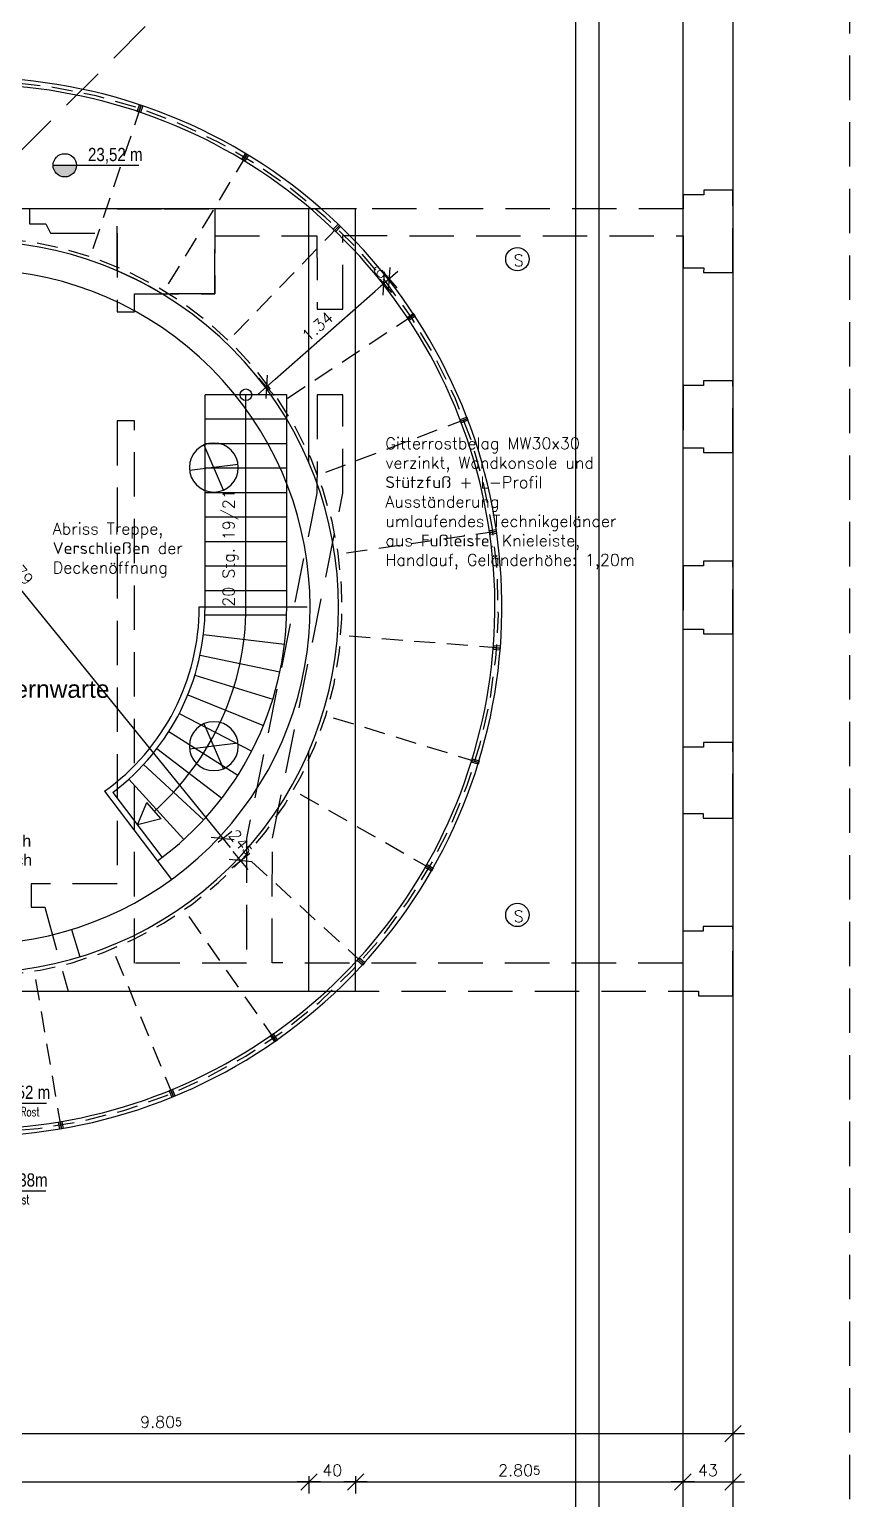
# Model space of a CAD drawing. Header units: metres. Extents: x 109.2 to 144.7, y -337.4 to -301.2.
# Drawn here: x 119.63 to 126.66, y -320.11 to -307.5 of the extents above; entities that cross this region are included whole.
import ezdxf
from ezdxf.enums import TextEntityAlignment as Align

# ---------------------------------------------------------------- set-up
doc = ezdxf.new("R2010")
doc.units = ezdxf.units.M
doc.header["$LTSCALE"] = 0.03
for name, pattern in [('AUSGEZOGEN', [0]), ('GESTRICHELT', [9, 6, -3]), ('STRICHLINIE', [19.05, 12.7, -6.35])]:
    doc.linetypes.add(name, pattern=pattern)
doc.layers.get('0').update_dxf_attribs({"linetype": 'CONTINUOUS'})
doc.layers.get('Defpoints').update_dxf_attribs({"linetype": 'CONTINUOUS'})
for name, color, linetype in [('A_abriss', 44, '_ABBRUCH'), ('A_ansicht', 9, 'CONTINUOUS'), ('A_ANTENNEN', 3, 'CONTINUOUS'), ('A_höhen', 3, 'CONTINUOUS'), ('A_text', 5, 'CONTINUOUS'), ('A_Tuer_neu', 1, 'CONTINUOUS'), ('A_verdeckt', 8, 'STRICHLINIE'), ('A_wände', 6, 'CONTINUOUS'), ('CKMA0002', 2, 'CONTINUOUS'), ('E__LEUCHTEN', 6, 'AUSGEZOGEN')]:
    doc.layers.add(name, color=color, linetype=linetype)
doc.styles.add('arial-n', font='ARIALN.TTF')
doc.styles.add('NORM', font='simplex.shx', dxfattribs={"width": 0.7, "bigfont": 'bigfont.shx'})
doc.styles.add('SIMPLEX', font='simplex.shx', dxfattribs={"height": 0.1})
doc.styles.add('SIMPLEXD', font='SIMPLEXD.shx', dxfattribs={"width": 0.8, "height": 0.075})
doc.styles.get("Standard").update_dxf_attribs({"font": 'txt', "height": 1})
doc.linetypes.add('_ABBRUCH', pattern='A,25,[101,cadkon.shx,S=3.5,R=0,X=0,Y=0],25', length=50)
doc.dimstyles.new('25', dxfattribs={"dimtxt": 0.01, "dimasz": 0.05, "dimexe": 0.15, "dimexo": 0, "dimgap": 0.05, "dimtad": 1, "dimdec": 4, "dimrnd": 0.0025, "dimzin": 0, "dimdsep": 46, "dimtxsty": 'SIMPLEXD', "dimblk1": 'DIMCROSS', "dimblk2": 'DIMCROSS', "dimsah": 1, "dimcen": 2.5, "dimdle": 0.025, "dimclrd": 1, "dimclre": 1, "dimclrt": 3, "dimadec": 1, "dimazin": 0, "dimtfac": 1, "dimtdec": 4, "dimtix": 1, "dimtmove": 2, "dimatfit": 3, "dimfxl": 1, "dimtvp": 1, "dimtolj": 1, "dimtzin": 0, "dimarcsym": 0})
doc.dimstyles.get("Standard").update_dxf_attribs({"dimtxt": 0.18, "dimasz": 0.18, "dimexe": 0.18, "dimexo": 0.0625, "dimgap": 0.09, "dimtad": 0, "dimtih": 1, "dimtoh": 1, "dimzin": 0, "dimdsep": 46, "dimlunit": 3, "dimtxsty": 'Standard', "dimcen": 0.09, "dimadec": 0, "dimazin": 0, "dimtfac": 1, "dimtofl": 0, "dimtmove": 2, "dimatfit": 3, "dimfxl": 1, "dimtolj": 1, "dimtzin": 0, "dimarcsym": 0})

# ---------------------------------------------------------------- blocks, each defined once
blk = doc.blocks.new('DIMCROSS')
at = {"color": 0, "linetype": 'ByBlock'}
blk.add_line((-1, 0), (1, 0), dxfattribs=at)
at = {"linetype": 'ByBlock'}
blk.add_line((-0.707107, -0.707107), (0.707107, 0.707107), dxfattribs=at)
blk = doc.blocks.new('*D18')
at = {"layer": 'CKMA0002', "color": 1, "lineweight": -2}
for p, q in [((122.03, -319.91), (122.03, -320.06)), ((116.36, -319.96), (121.93, -319.96))]:
    blk.add_line(p, q, dxfattribs=at)
at = {"layer": 'Defpoints', "color": 0}
for p in [(122.03, -314.202), (116.26, -315.162), (122.03, -319.96)]:
    blk.add_point(p, dxfattribs=at)
at = {"layer": 'CKMA0002', "color": 1, "lineweight": -2, "xscale": 0.1, "yscale": 0.1, "zscale": 0.1, "rotation": 180}
blk.add_blockref('DIMCROSS', (116.26, -319.96), dxfattribs=at)
at = {"layer": 'CKMA0002', "color": 1, "lineweight": -2, "xscale": 0.1, "yscale": 0.1, "zscale": 0.1}
blk.add_blockref('DIMCROSS', (122.03, -319.96), dxfattribs=at)
at = {"layer": 'CKMA0002', "color": 3, "insert": (119.145, -319.86), "char_height": 0.1, "attachment_point": 5, "style": 'SIMPLEX'}
blk.add_mtext('\\A1;5.77{\\A1\\H0.7x\\S;}', dxfattribs=at)
blk = doc.blocks.new('*D19')
at = {"layer": 'CKMA0002', "color": 1, "lineweight": -2}
for p, q in [((122.43, -319.91), (122.43, -320.06)), ((122.13, -319.96), (122.33, -319.96))]:
    blk.add_line(p, q, dxfattribs=at)
at = {"layer": 'Defpoints', "color": 0}
for p in [(122.03, -314.202), (122.43, -314.202), (122.43, -319.96)]:
    blk.add_point(p, dxfattribs=at)
at = {"layer": 'CKMA0002', "color": 1, "lineweight": -2, "xscale": 0.1, "yscale": 0.1, "zscale": 0.1, "rotation": 180}
blk.add_blockref('DIMCROSS', (122.03, -319.96), dxfattribs=at)
at = {"layer": 'CKMA0002', "color": 1, "lineweight": -2, "xscale": 0.1, "yscale": 0.1, "zscale": 0.1}
blk.add_blockref('DIMCROSS', (122.43, -319.96), dxfattribs=at)
at = {"layer": 'CKMA0002', "color": 3, "insert": (122.23, -319.86), "char_height": 0.1, "attachment_point": 5, "style": 'SIMPLEX'}
blk.add_mtext('\\A1;40{\\A1\\H0.7x\\S;}', dxfattribs=at)
blk = doc.blocks.new('*D20')
at = {"layer": 'CKMA0002', "color": 1, "lineweight": -2}
for p, q in [((125.235, -319.91), (125.235, -320.06)), ((122.53, -319.96), (125.135, -319.96))]:
    blk.add_line(p, q, dxfattribs=at)
at = {"layer": 'Defpoints', "color": 0}
for p in [(122.43, -314.202), (125.235, -317.638), (125.235, -319.96)]:
    blk.add_point(p, dxfattribs=at)
at = {"layer": 'CKMA0002', "color": 1, "lineweight": -2, "xscale": 0.1, "yscale": 0.1, "zscale": 0.1, "rotation": 180}
blk.add_blockref('DIMCROSS', (122.43, -319.96), dxfattribs=at)
at = {"layer": 'CKMA0002', "color": 1, "lineweight": -2, "xscale": 0.1, "yscale": 0.1, "zscale": 0.1}
blk.add_blockref('DIMCROSS', (125.235, -319.96), dxfattribs=at)
at = {"layer": 'CKMA0002', "color": 3, "insert": (123.832, -319.86), "char_height": 0.1, "attachment_point": 5, "style": 'SIMPLEX'}
blk.add_mtext('\\A1;2.80{\\A1\\H0.7x\\S5;}', dxfattribs=at)
blk = doc.blocks.new('*D21')
at = {"layer": 'CKMA0002', "color": 1, "lineweight": -2}
for p, q in [((125.665, -319.86), (125.665, -320.06)), ((125.335, -319.96), (125.565, -319.96))]:
    blk.add_line(p, q, dxfattribs=at)
at = {"layer": 'Defpoints', "color": 0}
for p in [(125.235, -317.638), (125.665, -317.638), (125.665, -319.96)]:
    blk.add_point(p, dxfattribs=at)
at = {"layer": 'CKMA0002', "color": 1, "lineweight": -2, "xscale": 0.1, "yscale": 0.1, "zscale": 0.1, "rotation": 180}
blk.add_blockref('DIMCROSS', (125.235, -319.96), dxfattribs=at)
at = {"layer": 'CKMA0002', "color": 1, "lineweight": -2, "xscale": 0.1, "yscale": 0.1, "zscale": 0.1}
blk.add_blockref('DIMCROSS', (125.665, -319.96), dxfattribs=at)
at = {"layer": 'CKMA0002', "color": 3, "insert": (125.45, -319.86), "char_height": 0.1, "attachment_point": 5, "style": 'SIMPLEX'}
blk.add_mtext('\\A1;43{\\A1\\H0.7x\\S;}', dxfattribs=at)
blk = doc.blocks.new('*D26')
at = {"layer": 'CKMA0002', "color": 1, "lineweight": -2}
for p, q in [((115.96, -319.545), (125.565, -319.545)), ((125.665, -319.445), (125.665, -319.645))]:
    blk.add_line(p, q, dxfattribs=at)
at = {"layer": 'Defpoints', "color": 0}
for p in [(115.86, -312.454), (125.665, -314.721), (125.665, -319.545)]:
    blk.add_point(p, dxfattribs=at)
at = {"layer": 'CKMA0002', "color": 1, "lineweight": -2, "xscale": 0.1, "yscale": 0.1, "zscale": 0.1, "rotation": 180}
blk.add_blockref('DIMCROSS', (115.86, -319.545), dxfattribs=at)
at = {"layer": 'CKMA0002', "color": 1, "lineweight": -2, "xscale": 0.1, "yscale": 0.1, "zscale": 0.1}
blk.add_blockref('DIMCROSS', (125.665, -319.545), dxfattribs=at)
at = {"layer": 'CKMA0002', "color": 3, "insert": (120.762, -319.445), "char_height": 0.1, "attachment_point": 5, "style": 'SIMPLEX'}
blk.add_mtext('\\A1;9.80{\\A1\\H0.7x\\S5;}', dxfattribs=at)
blk = doc.blocks.new('*D28')
at = {"layer": 'CKMA0002', "color": 1, "lineweight": -2}
for p, q in [((117.703, -310.024), (121.228, -314.363)), ((121.252, -314.472), (121.369, -314.377))]:
    blk.add_line(p, q, dxfattribs=at)
at = {"layer": 'Defpoints', "color": 0}
for p in [(117.319, -310.207), (121.291, -314.44), (120.97, -314.701)]:
    blk.add_point(p, dxfattribs=at)
at = {"layer": 'CKMA0002', "color": 1, "lineweight": -2, "xscale": 0.1, "yscale": 0.1, "zscale": 0.1}
for p, rotation in [((117.64, -309.947), 129.0955677075046), ((121.291, -314.44), 309.0955677075047)]:
    blk.add_blockref('DIMCROSS', p, dxfattribs=dict(at, rotation=rotation))
at = {"layer": 'CKMA0002', "color": 3, "insert": (119.543, -312.13), "char_height": 0.1, "attachment_point": 5, "rotation": 309.0956, "style": 'SIMPLEX'}
blk.add_mtext('\\A1;5.79{\\A1\\H0.7x\\S;}', dxfattribs=at)
blk = doc.blocks.new('*D29')
at = {"layer": 'CKMA0002', "color": 1, "lineweight": -2}
for p, q in [((121.291, -314.44), (121.291, -314.44)), ((121.291, -314.44), (121.291, -314.44)), ((121.368, -314.693), (121.523, -314.567))]:
    blk.add_line(p, q, dxfattribs=at)
at = {"layer": 'Defpoints', "color": 0}
for p in [(121.445, -314.63), (120.97, -314.701), (121.125, -314.89)]:
    blk.add_point(p, dxfattribs=at)
at = {"layer": 'CKMA0002', "color": 1, "lineweight": -2, "xscale": 0.1, "yscale": 0.1, "zscale": 0.1}
for p, rotation in [((121.291, -314.44), 309.0955677075047), ((121.445, -314.63), 129.0955677075046)]:
    blk.add_blockref('DIMCROSS', p, dxfattribs=dict(at, rotation=rotation))
at = {"layer": 'CKMA0002', "color": 3, "insert": (121.446, -314.472), "char_height": 0.1, "attachment_point": 5, "rotation": 309.0956, "style": 'SIMPLEX'}
blk.add_mtext('\\A1;24{\\A1\\H0.7x\\S5;}', dxfattribs=at)
blk = doc.blocks.new('*D36')
at = {"layer": 'CKMA0002', "color": 1, "lineweight": -2}
for p, q in [((109.437, -312.454), (109.287, -312.454)), ((109.387, -336.249), (109.387, -312.554))]:
    blk.add_line(p, q, dxfattribs=at)
at = {"layer": 'Defpoints', "color": 0}
for p in [(109.387, -312.454), (123.923, -312.454), (118.377, -336.349)]:
    blk.add_point(p, dxfattribs=at)
at = {"layer": 'CKMA0002', "color": 1, "lineweight": -2, "xscale": 0.1, "yscale": 0.1, "zscale": 0.1}
for p, rotation in [((109.387, -312.454), 90), ((109.387, -336.349), 270)]:
    blk.add_blockref('DIMCROSS', p, dxfattribs=dict(at, rotation=rotation))
at = {"layer": 'CKMA0002', "color": 3, "insert": (109.287, -324.401), "char_height": 0.1, "attachment_point": 5, "rotation": 90, "style": 'SIMPLEX'}
blk.add_mtext('\\A1;23.89{\\A1\\H0.7x\\S5;}', dxfattribs=at)
blk = doc.blocks.new('*D37')
at = {"layer": 'CKMA0002', "color": 1, "lineweight": -2}
for p, q in [((109.437, -302.439), (109.287, -302.439)), ((109.387, -312.354), (109.387, -302.539))]:
    blk.add_line(p, q, dxfattribs=at)
at = {"layer": 'Defpoints', "color": 0}
for p in [(109.387, -302.439), (117.014, -302.439), (123.923, -312.454)]:
    blk.add_point(p, dxfattribs=at)
at = {"layer": 'CKMA0002', "color": 1, "lineweight": -2, "xscale": 0.1, "yscale": 0.1, "zscale": 0.1}
for p, rotation in [((109.387, -302.439), 90), ((109.387, -312.454), 270)]:
    blk.add_blockref('DIMCROSS', p, dxfattribs=dict(at, rotation=rotation))
at = {"layer": 'CKMA0002', "color": 3, "insert": (109.287, -307.446), "char_height": 0.1, "attachment_point": 5, "rotation": 90, "style": 'SIMPLEX'}
blk.add_mtext('\\A1;10.01{\\A1\\H0.7x\\S5;}', dxfattribs=at)
blk = doc.blocks.new('Höhenquote')
at = {"layer": 'A_höhen'}
blk.add_hatch(color=1, dxfattribs=at).paths.add_polyline_path([(-3.858, -99.325, 1), (-3.658, -99.325)])
at = {"layer": 'A_höhen', "color": 1}
blk.add_line((-3.858, -99.325), (-3.124, -99.325), dxfattribs=at)
blk.add_circle((-3.758, -99.325), 0.1, dxfattribs=at)
at = {"layer": 'A_höhen', "color": 1, "style": 'arial-n', "flags": 4}
blk.add_attdef('OKF', text='', height=0.113, dxfattribs=at).set_placement((-3.415, -99.232), align=Align.MIDDLE_CENTER)
at = {"layer": 'A_höhen', "color": 1, "style": 'NORM', "width": 0.7, "flags": 4}
blk.add_attdef('OKR', text='', height=0.0784, dxfattribs=at).set_placement((-3.405, -99.399), align=Align.MIDDLE_CENTER)
blk = doc.blocks.new('*D48')
at = {"layer": 'CKMA0002', "color": 1, "lineweight": -2}
for p, q in [((122.639, -309.644), (122.738, -309.756)), ((121.741, -310.501), (122.597, -309.747)), ((121.6, -310.492), (121.732, -310.642))]:
    blk.add_line(p, q, dxfattribs=at)
at = {"layer": 'Defpoints', "color": 0}
for p in [(122.506, -309.493), (122.672, -309.681), (121.467, -310.341)]:
    blk.add_point(p, dxfattribs=at)
at = {"layer": 'CKMA0002', "color": 1, "lineweight": -2, "xscale": 0.1, "yscale": 0.1, "zscale": 0.1}
for p, rotation in [((122.672, -309.681), 41.37864412446194), ((121.666, -310.567), 221.378644124462)]:
    blk.add_blockref('DIMCROSS', p, dxfattribs=dict(at, rotation=rotation))
at = {"layer": 'CKMA0002', "color": 3, "insert": (122.103, -310.049), "char_height": 0.1, "attachment_point": 5, "rotation": 41.3786, "style": 'SIMPLEX'}
blk.add_mtext('\\A1;1.34{\\A1\\H0.7x\\S;}', dxfattribs=at)
blk = doc.blocks.new('*D49')
at = {"layer": 'CKMA0002', "color": 1, "lineweight": -2}
for p, q in [((122.651, -309.566), (122.783, -309.717)), ((122.672, -309.681), (122.672, -309.681)), ((122.672, -309.681), (122.672, -309.681))]:
    blk.add_line(p, q, dxfattribs=at)
at = {"layer": 'Defpoints', "color": 0}
for p in [(122.551, -309.453), (122.506, -309.493), (122.717, -309.642)]:
    blk.add_point(p, dxfattribs=at)
at = {"layer": 'CKMA0002', "color": 1, "lineweight": -2, "xscale": 0.1, "yscale": 0.1, "zscale": 0.1}
for p, rotation in [((122.672, -309.681), 41.37864412446194), ((122.717, -309.642), 221.378644124462)]:
    blk.add_blockref('DIMCROSS', p, dxfattribs=dict(at, rotation=rotation))
at = {"layer": 'CKMA0002', "color": 3, "insert": (122.628, -309.586), "char_height": 0.1, "attachment_point": 5, "rotation": 41.3786, "style": 'SIMPLEX'}
blk.add_mtext('\\A1;6{\\A1\\H0.7x\\S;}', dxfattribs=at)
blk = doc.blocks.new('*D54')
at = {"layer": 'CKMA0002', "color": 1, "lineweight": -2}
blk.add_line((117.442, -314.406), (117.439, -314.409), dxfattribs=at)
blk.add_arc((119.355, -312.454), 2.837, 182.0194, 223.5608, dxfattribs=at)
at = {"layer": 'Defpoints', "color": 0}
for p in [(110.142, -312.454), (123.923, -312.454), (116.617, -313.198), (117.057, -314.799), (114.947, -316.952)]:
    blk.add_point(p, dxfattribs=at)
at = {"layer": 'CKMA0002', "color": 1, "lineweight": -2, "xscale": 0.1, "yscale": 0.1, "zscale": 0.1}
for p, rotation in [((116.517, -312.454), 91.00971537462395), ((117.369, -314.481), 314.5704779885112)]:
    blk.add_blockref('DIMCROSS', p, dxfattribs=dict(at, rotation=rotation))
at = {"layer": 'CKMA0002', "color": 3, "insert": (116.647, -313.592), "char_height": 0.1, "attachment_point": 5, "rotation": 112.7901, "style": 'SIMPLEX'}
blk.add_mtext('\\A1;45.6°', dxfattribs=at)
blk = doc.blocks.new('*D55')
at = {"layer": 'CKMA0002', "color": 1, "lineweight": -2}
blk.add_line((115.743, -310.255), (117.18, -311.261), dxfattribs=at)
blk.add_arc((118.883, -312.454), 2.179, 147.6292, 177.3708, dxfattribs=at)
at = {"layer": 'Defpoints', "color": 0}
for p in [(115.069, -309.784), (115.293, -309.94), (116.882, -311.591), (110.142, -312.454), (123.923, -312.454)]:
    blk.add_point(p, dxfattribs=at)
at = {"layer": 'CKMA0002', "color": 1, "lineweight": -2, "xscale": 0.1, "yscale": 0.1, "zscale": 0.1}
for p, rotation in [((117.098, -311.204), 56.3146191863127), ((116.704, -312.454), 268.6853808137035)]:
    blk.add_blockref('DIMCROSS', p, dxfattribs=dict(at, rotation=rotation))
at = {"layer": 'CKMA0002', "color": 3, "insert": (116.709, -311.769), "char_height": 0.1, "attachment_point": 5, "rotation": 72.5, "style": 'SIMPLEX'}
blk.add_mtext('\\A1;35.0°', dxfattribs=at)
blk = doc.blocks.new('PL')
at = {"color": 3}
for p, q in [((-119.5, -66.1), (-119.5, 58.9)), ((-119.5, 58.9), (130.5, 58.9)), ((130.5, -66.1), (130.5, 58.9)), ((-119.5, -66.1), (130.5, -66.1)), ((-119.5, -159.8), (-88.2, -97.3)), ((-119.5, -159.8), (-88.2, -222.3)), ((-88.2, -222.3), (-88.2, -97.3))]:
    blk.add_line(p, q, dxfattribs=at)
for points in [[(-119.5, 58.9), (-119.5, -66.1), (130.5, -66.1), (130.5, 58.9)], [(-88.2, -97.3), (-88.2, -222.3), (-119.5, -159.8)]]:
    blk.add_solid(points, dxfattribs=at)
blk = doc.blocks.new('I539')
for p, q in [((-1.2, -0.9), (1.2, 0.9)), ((-1.2, 0.9), (1.2, -0.9))]:
    blk.add_line(p, q)
blk.add_circle((0, 0), 1.5)
blk = doc.blocks.new('Wandleuchte')
at = {"layer": 'E__LEUCHTEN', "color": 6}
for p, q in [((-77.9, 85), (-59.9, 91)), ((-59.9, 91), (-41, 95.5)), ((-41, 95.5), (-21.3, 98.1)), ((-21.3, 98.1), (-1.4, 99)), ((-1.4, 99), (18.6, 98.1)), ((18.6, 98.1), (38.2, 95.5)), ((38.2, 95.5), (57.2, 91)), ((57.2, 91), (75.1, 85)), ((-154.4, -6), (-153, 7.7)), ((-153, 7.7), (-149.1, 21.2)), ((-149.1, 21.2), (-142.7, 34.2)), ((-142.7, 34.2), (-133.9, 46.5)), ((-133.9, 46.5), (-122.7, 57.9)), ((-122.7, 57.9), (-109.5, 68.3)), ((-109.5, 68.3), (-94.5, 77.3)), ((-109.5, 68.3), (106.8, -6)), ((106.8, 68.3), (-109.5, -6)), ((-94.5, 77.3), (-77.9, 85)), ((75.1, 85), (91.8, 77.3)), ((91.8, 77.3), (106.8, 68.3)), ((106.8, 68.3), (120, 57.9)), ((120, 57.9), (131.1, 46.5)), ((131.1, 46.5), (140, 34.2)), ((140, 34.2), (146.4, 21.2)), ((146.4, 21.2), (150.3, 7.7)), ((150.3, 7.7), (151.6, -6)), ((-154.4, -6), (151.6, -6))]:
    blk.add_line(p, q, dxfattribs=at)
blk = doc.blocks.new('PU1')
at = {"color": 3}
for p, q in [((-118.6, -55.3), (-118.6, 69.7)), ((-118.6, 69.7), (131.4, 69.7)), ((131.4, -55.3), (131.4, 69.7)), ((-118.6, -55.3), (131.4, -55.3)), ((-56.1, -86.6), (68.9, -86.6)), ((6.4, -117.8), (-56.1, -86.6)), ((6.4, -117.8), (68.9, -86.6))]:
    blk.add_line(p, q, dxfattribs=at)
for points in [[(-118.6, 69.7), (-118.6, -55.3), (131.4, -55.3), (131.4, 69.7)], [(68.9, -86.6), (-56.1, -86.6), (6.4, -117.8)]]:
    blk.add_solid(points, dxfattribs=at)
blk = doc.blocks.new('A$C63801CE9')
at = {"layer": 'E__LEUCHTEN', "color": 1, "linetype": 'Continuous', "yscale": 0.001401400000020203, "zscale": 0.0014014}
for name, p, xscale, rotation in [('Wandleuchte', (4.082, 27.938), 0.001401400000011045, 227.1204044891224), ('PU1', (5.316, 26.598), 0.001401399999996568, 232.6512255337306), ('Wandleuchte', (1.672, 24.199), 0.001401399999994501, 276.6382171075333)]:
    blk.add_blockref(name, p, dxfattribs=dict(at, xscale=xscale, rotation=rotation))
at = {"layer": 'E__LEUCHTEN', "color": 7}
for name, p, xscale, yscale, zscale, rotation in [('I539', (7.52, 27.285), -0.1399999999994219, 0.1399999999994179, 0.14, 330.000000000001), ('I539', (5.45, 26.09), 0.1399999999994219, 0.1399999999994179, 0.14, 330.000000000001), ('I539', (9.59, 26.09), -0.1399999999994219, 0.1399999999994179, 0.14, 330.000000000001), ('PL', (1.659, 25.715), 0.00140000000008447, 0.001400000000103319, 0.0014, 80.11951789437359), ('I539', (3.014, 25.303), 0.1399999999994169, 0.1399999999994179, 0.14, 180.7397457354809), ('I539', (5.45, 23.7), 0.1399999999994219, 0.1399999999994179, 0.14, 150.000000000001), ('I539', (9.59, 23.7), -0.1399999999994219, 0.1399999999994179, 0.14, 330.000000000001), ('I539', (3.014, 22.689), 0.1399999999994169, 0.1399999999994179, 0.14, 180.7397457354809), ('I539', (7.52, 22.505), 0.1399999999994219, 0.1399999999994179, 0.14, 150.000000000001)]:
    blk.add_blockref(name, p, dxfattribs=dict(at, xscale=xscale, yscale=yscale, zscale=zscale, rotation=rotation))
at = {"layer": 'E__LEUCHTEN', "xscale": 0.001400000000128987, "yscale": 0.001400000000103319, "zscale": 0.0014, "rotation": 249.0588322190797}
blk.add_blockref('Wandleuchte', (1.869, 26.887), dxfattribs=at)
blk = doc.blocks.new('*D146')
at = {"layer": 'CKMA0002', "color": 1, "lineweight": -2}
blk.add_line((116.561, -311.149), (117.317, -311.53), dxfattribs=at)
blk.add_arc((119.145, -312.454), 2.148, 154.5288, 178.6664, dxfattribs=at)
at = {"layer": 'Defpoints', "color": 0}
for p in [(116.343, -311.038), (116.561, -311.149), (117.1, -311.795), (110.142, -312.454), (123.923, -312.454)]:
    blk.add_point(p, dxfattribs=at)
at = {"layer": 'CKMA0002', "color": 1, "lineweight": -2, "xscale": 0.05, "yscale": 0.05, "zscale": 0.05}
for p, rotation in [((117.227, -311.485), 63.86202256302199), ((116.997, -312.454), 269.3332229157527)]:
    blk.add_blockref('DIMCROSS', p, dxfattribs=dict(at, rotation=rotation))
at = {"layer": 'CKMA0002', "color": 3, "insert": (116.97, -311.936), "char_height": 0.075, "attachment_point": 5, "rotation": 76.5976, "style": 'SIMPLEXD'}
blk.add_mtext('\\A1;26.8°', dxfattribs=at)

msp = doc.modelspace()

# ---------------------------------------------------------------- linework, layer by layer
at = {"layer": 'A_abriss', "ltscale": 0.3}
for p, q in [((121.8398, -310.63482), (121.1398, -310.63482)), ((121.1398, -312.45405), (121.1398, -310.63482)), ((121.4898, -312.45405), (121.4898, -310.63482)), ((121.8398, -312.45405), (121.8398, -310.63482)), ((121.8398, -310.84482), (121.1398, -310.84482)), ((121.8398, -311.05482), (121.1398, -311.05482)), ((121.8398, -311.26482), (121.1398, -311.26482)), ((121.8398, -311.47482), (121.1398, -311.47482)), ((121.8398, -311.68482), (121.1398, -311.68482)), ((121.8398, -311.89482), (121.1398, -311.89482)), ((121.8398, -312.10482), (121.1398, -312.10482)), ((121.8398, -312.31482), (121.1398, -312.31482)), ((121.0898, -312.45405), (122.01627, -312.45405)), ((121.8398, -312.52482), (121.1398, -312.52482)), ((121.12565, -312.69122), (121.82069, -312.77444)), ((121.0966, -312.86696), (121.78145, -313.01184)), ((121.05199, -313.0394), (121.72118, -313.24479)), ((120.99218, -313.20718), (121.64039, -313.47144)), ((120.91764, -313.36896), (121.53969, -313.68998)), ((120.82897, -313.52344), (121.41991, -313.89867)), ((120.72687, -313.6694), (121.28199, -314.09584)), ((120.61216, -313.80567), (121.12703, -314.27992)), ((120.48576, -313.93116), (120.95627, -314.44945)), ((120.27823, -314.03467), (120.85162, -314.79238)), ((120.34866, -314.04488), (120.77107, -314.60307)), ((120.55986, -314.32397), (120.64107, -314.13071)), ((120.7632, -314.27298), (120.64107, -314.13071)), ((120.7632, -314.27298), (120.55986, -314.32397))]:
    msp.add_line(p, q, dxfattribs=at)
msp.add_circle((121.4898, -310.63482), 0.05, dxfattribs=at)
for radius, start in [(1.945, 305.643446), (1.995, 307.116508), (2.345, 311.700015), (2.695, 306.053445)]:
    msp.add_arc((119.1448, -312.45405), radius, start, 0, dxfattribs=at)
at = {"layer": 'A_ansicht', "linetype": 'STRICHLINIE'}
msp.add_line((119.1448, -308.95865), (126.6648, -301.43865), dxfattribs=at)
at = {"layer": 'A_ansicht'}
for p, q in [((122.43697, -309.03859), (116.36957, -309.03859)), ((122.0298, -311.21615), (122.0298, -309.03859)), ((122.4298, -315.74872), (122.4298, -309.03859)), ((122.0298, -315.74872), (122.0298, -313.69195)), ((115.8598, -315.7488), (122.4298, -315.74872))]:
    msp.add_line(p, q, dxfattribs=at)
at = {"layer": 'A_ansicht', "linetype": 'STRICHLINIE'}
msp.add_lwpolyline([(111.6248, -301.43865), (126.6648, -301.43865), (126.6648, -337.34864), (111.6248, -337.34864)], close=True, dxfattribs=at)
at = {"layer": 'A_ansicht'}
for radius, start, end in [(4.53937, 229.071018, 117.085835), (4.47937, 229.071024, 101.127491)]:
    msp.add_arc((119.1448, -312.45404), radius, start, end, dxfattribs=at)
at = {"layer": 'A_ANTENNEN'}
for points in [[(116.33871, -334.24017), (123.84633, -334.24017, 0.34908403), (124.51922, -333.70519), (124.51922, -305.4485, 0.43143443), (123.75515, -304.72782), (116.03651, -304.72782)], [(116.33871, -334.04017), (123.84633, -334.04017, 0.33717312), (124.31922, -333.68038), (124.31922, -305.4485, 0.43449038), (123.76147, -304.92782), (116.03651, -304.92782)]]:
    msp.add_lwpolyline(points, format="xyb", dxfattribs=at)
for centre in [(123.81676, -309.471), (123.81676, -315.09634)]:
    msp.add_circle(centre, 0.1, dxfattribs=at)
at = {"layer": 'A_verdeckt', "color": 8}
for points in [[(119.63475, -309.03859), (119.63475, -309.16872), (119.77475, -309.16872), (119.81475, -309.24873), (120.38475, -309.24873), (120.38475, -309.92372), (120.53474, -309.92373), (120.53435, -309.76922), (121.22469, -309.76922), (121.22469, -309.26984), (122.09914, -309.26984), (122.09973, -309.89983), (122.32099, -309.89945), (122.32099, -309.26945), (125.23916, -309.27081), (125.23896, -309.54581), (125.41396, -309.54593), (125.41393, -309.58593), (125.6648, -309.58581), (125.6648, -308.8786), (125.41418, -308.8786), (125.41418, -308.9186), (125.23918, -308.9186), (125.23918, -309.03859), (119.63475, -309.03859)], [(125.41326, -310.55592), (125.23826, -310.5558), (125.23789, -311.09079), (125.41288, -311.09091), (125.41286, -311.13091), (125.6648, -311.1308), (125.6648, -310.5158), (125.41329, -310.51592), (125.41326, -310.55592)], [(119.64975, -314.82872), (119.64975, -315.02873), (119.76474, -315.02873), (119.96474, -315.74872), (125.19469, -315.74872), (125.36969, -315.74872), (125.36969, -315.78872), (125.6648, -315.78872), (125.6648, -315.19576), (125.41002, -315.19588), (125.40999, -315.23588), (125.23499, -315.23576), (125.2348, -315.51075), (121.71583, -315.50829), (121.71658, -314.4383), (122.32099, -311.47943), (122.32099, -310.63482), (122.09973, -310.63482), (122.09914, -311.47982), (121.49473, -314.43868), (121.49473, -315.50867), (120.53474, -315.50867), (120.53474, -310.85872), (120.38475, -310.85872), (120.38475, -314.82872), (119.64975, -314.82872)], [(125.6648, -312.06079), (125.41221, -312.06091), (125.41218, -312.1009), (125.23718, -312.10079), (125.2368, -312.64578), (125.4118, -312.6459), (125.41177, -312.6859), (125.6648, -312.68578), (125.6648, -312.06079)], [(125.6648, -313.61577), (125.41112, -313.61589), (125.41109, -313.65589), (125.2361, -313.65577), (125.2357, -314.22577), (125.4107, -314.22577), (125.41067, -314.26589), (125.6648, -314.26577), (125.6648, -313.61577)]]:
    msp.add_lwpolyline(points, dxfattribs=at)
at = {"layer": 'A_wände', "linetype": 'Continuous'}
msp.add_line((125.2348, -302.86865), (125.2348, -335.91864), dxfattribs=at)
at = {"layer": 'A_wände', "color": 10, "linetype": 'GESTRICHELT'}
for p, q in [((120.59118, -308.15128), (120.15466, -309.44987)), ((120.57207, -308.20815), (120.59118, -308.15128)), ((121.49816, -308.57231), (120.78789, -309.74385)), ((121.46704, -308.62365), (121.49814, -308.57234)), ((122.29098, -309.18165), (121.34139, -310.16934)), ((122.2494, -309.22491), (122.29098, -309.18165)), ((122.93118, -309.94977), (121.78829, -310.70567)), ((122.88114, -309.98287), (122.93118, -309.94977)), ((123.38775, -310.83951), (122.10696, -311.32688)), ((123.33167, -310.86086), (123.38775, -310.83951)), ((123.63842, -311.80751), (122.28186, -312.00269)), ((123.579, -311.81607), (123.63839, -311.80751)), ((123.67115, -312.80691), (122.30458, -312.70038)), ((123.61133, -312.80226), (123.67115, -312.80691)), ((123.4843, -313.78923), (122.17402, -313.38608)), ((123.42695, -313.7716), (123.4843, -313.78923)), ((123.08692, -314.70681), (121.89654, -314.02656)), ((122.49831, -315.51515), (121.4856, -314.59075)), ((123.03482, -314.67705), (123.08692, -314.70681)), ((121.74704, -316.17505), (120.96116, -315.0513)), ((120.86944, -316.65453), (120.34857, -315.38591)), ((122.45396, -315.47468), (122.49828, -315.51513)), ((119.90826, -316.93021), (119.67767, -315.57829)), ((121.71265, -316.12589), (121.74704, -316.17505)), ((120.84664, -316.59903), (120.86944, -316.65453)), ((119.89817, -316.87107), (119.90826, -316.93021))]:
    msp.add_line(p, q, dxfattribs=at)
at = {"layer": 'A_wände'}
msp.add_line((119.99387, -315.22174), (120.06554, -315.45536), dxfattribs=at)
at = {"layer": 'A_wände', "linetype": 'Continuous'}
msp.add_lwpolyline([(112.6248, -302.43865), (125.6648, -302.43865), (125.6648, -336.34864), (112.6248, -336.34864)], close=True, dxfattribs=at)
at = {"layer": 'A_wände', "color": 10, "linetype": 'GESTRICHELT'}
for points in [[(120.55784, -308.20338), (120.57696, -308.14651), (120.6054, -308.15607), (120.58628, -308.21294)], [(121.45422, -308.61584), (121.48533, -308.56453), (121.51098, -308.58008), (121.47988, -308.63139)], [(122.2602, -309.23531), (122.30178, -309.19206), (122.28015, -309.17127), (122.23857, -309.21452)], [(122.87287, -309.97036), (122.92291, -309.93726), (122.93946, -309.96228), (122.88942, -309.99538)], [(123.32632, -310.84684), (123.38239, -310.8255), (123.39307, -310.85354), (123.33699, -310.87488)], [(123.58118, -311.83092), (123.64056, -311.82236), (123.63629, -311.79267), (123.5769, -311.80122)], [(123.61015, -312.81721), (123.66997, -312.82187), (123.67229, -312.79196), (123.61247, -312.7873)], [(123.43136, -313.75726), (123.48871, -313.7749), (123.47989, -313.80357), (123.42254, -313.78594)], [(123.04225, -314.66402), (123.09434, -314.69378), (123.07946, -314.71983), (123.02737, -314.69007)], [(122.4641, -315.46363), (122.50842, -315.50407), (122.4882, -315.52623), (122.44388, -315.48578)], [(121.70035, -316.13447), (121.73474, -316.18364), (121.75932, -316.16644), (121.72493, -316.11727)], [(120.83277, -316.60473), (120.85556, -316.66023), (120.88331, -316.64883), (120.86052, -316.59333)], [(119.91295, -316.86853), (119.92304, -316.92768), (119.89347, -316.93272), (119.88338, -316.87358)]]:
    msp.add_lwpolyline(points, close=True, dxfattribs=at)
at = {"layer": 'A_wände', "color": 8, "linetype": 'STRICHLINIE'}
msp.add_lwpolyline([(120.38475, -309.56993), (120.38475, -309.03859), (120.78961, -309.03859), (121.22469, -309.03859), (121.22469, -309.76922), (120.77186, -309.76922), (120.58779, -309.66597), (120.38475, -309.56993)], dxfattribs=at)
at = {"layer": 'A_wände', "color": 10, "linetype": 'GESTRICHELT'}
for radius, end in [(4.50937, 100.741188), (3.16937, 117.085835)]:
    msp.add_arc((119.1448, -312.45404), radius, 229.071018, end, dxfattribs=at)
at = {"layer": 'A_wände'}
for radius, end in [(3.13937, 132.291104), (2.895, 132.561156)]:
    msp.add_arc((119.1448, -312.45405), radius, 153.195245, end, dxfattribs=at)
at = {"layer": 'A_wände', "color": 10, "linetype": 'GESTRICHELT'}
for p in [(120.57207, -308.20815), (121.46704, -308.62365), (122.24932, -309.22501), (122.2494, -309.22491), (122.88097, -309.98306), (122.88114, -309.98287), (123.33132, -310.86101), (123.33155, -310.86089), (123.33167, -310.86086), (123.57853, -311.81625), (123.579, -311.81607), (123.6106, -312.80245), (123.61133, -312.80226), (123.42597, -313.77174), (123.42695, -313.7716), (123.0336, -314.67709), (123.03432, -314.67648), (123.03482, -314.67705), (122.45254, -315.47457), (122.45367, -315.47427), (122.45396, -315.47468), (121.71097, -316.12549), (121.71244, -316.12556), (121.71257, -316.12579), (121.71265, -316.12589), (120.84489, -316.59825), (120.8466, -316.59878), (120.84664, -316.59903), (119.8963, -316.86992), (119.89816, -316.87094), (119.89817, -316.87107)]:
    msp.add_point(p, dxfattribs=at)

# ---------------------------------------------------------------- block references
at = {"layer": 'A_Tuer_neu'}
ref = msp.add_blockref('Höhenquote', (123.69484, -209.34135), dxfattribs=at)
ref.add_attrib('OKF', '23,52 m', dxfattribs={"layer": 'A_höhen', "color": 1, "height": 0.112896, "style": 'arial-n'}).set_placement((120.36985, -308.57345), align=Align.MIDDLE_CENTER)
ref = msp.add_blockref('Höhenquote', (122.90314, -217.38508), dxfattribs=at)
ref.add_attrib('OKF', '23,52 m', dxfattribs={"layer": 'A_höhen', "color": 1, "height": 0.112896, "style": 'arial-n'}).set_placement((119.57815, -316.61719), align=Align.MIDDLE_CENTER)
ref.add_attrib('OKR', 'OK-Rost', dxfattribs={"layer": 'A_höhen', "color": 1, "height": 0.0784, "style": 'NORM', "width": 0.7}).set_placement((119.559, -316.78431), align=Align.MIDDLE_CENTER)
ref = msp.add_blockref('Höhenquote', (122.89921, -218.13749), dxfattribs=at)
ref.add_attrib('OKF', '23,38m', dxfattribs={"layer": 'A_höhen', "color": 1, "height": 0.112896, "style": 'arial-n'}).set_placement((119.57422, -317.3696), align=Align.MIDDLE_CENTER)
ref.add_attrib('OKR', 'First', dxfattribs={"layer": 'A_höhen', "color": 1, "height": 0.0784, "style": 'NORM', "width": 0.7}).set_placement((119.55507, -317.53672), align=Align.MIDDLE_CENTER)
at = {"layer": 'A_wände'}
msp.add_blockref('A$C63801CE9', (111.6248, -337.34864), dxfattribs=at)

# ---------------------------------------------------------------- texts
at = {"layer": 'A_abriss', "ltscale": 0.3, "insert": (121.29105, -312.45236), "char_height": 0.1, "width": 1.6931643, "attachment_point": 1, "rotation": 90, "style": 'SIMPLEX'}
msp.add_mtext('20 Stg. 19/21', dxfattribs=at)
at = {"layer": 'A_text', "char_height": 0.1, "attachment_point": 1, "style": 'SIMPLEX'}
for s, insert, width in [('S', (123.78617, -309.43227), 1), ('Gitterrostbelag MW30x30 verzinkt, Wandkonsole und Stützfuß + L-Profil Ausständerung\\Pumlaufendes Technikgeländer aus Fußleiste, Knieleiste, Handlauf, Geländerhöhe: 1,20m', (122.68562, -311.00088), 2.4339436), ('Abriss Treppe, \\PVerschließen der Deckenöffnung', (119.83347, -311.73274), 1.2655793), ('S', (123.78617, -315.05762), 1)]:
    msp.add_mtext(s, dxfattribs=dict(at, insert=insert, width=width))
at = {"layer": 'A_text', "linetype": 'Continuous', "insert": (118.28196, -313.08377), "char_height": 0.15, "width": 6.6459, "attachment_point": 1}
msp.add_mtext('\\fArial|b0|i0|c0|p34;ehemalige Sternwarte\\P06.73.601\\PF = 26,33 m²\\PU = 18,19 m\\P\\H0.0984;RH: 2,37 m\\PFB:\\PW: spachteln, Anstrich\\PD:  spachteln, Anstrich', dxfattribs=at)

# ---------------------------------------------------------------- dimensions: what is measured, and where the dimension line sits
at = {"layer": 'CKMA0002'}
for base, p1, p2, angle, text, override, picture, middle in [((109.38702, -302.43865), (123.92311, -312.45405), (117.01359, -302.43865), 90, '10.01{\\A1\\H0.7x\\S5;}', {"dimtxt": 0.1, "dimasz": 0.1, "dimexe": 0.1, "dimexo": 7.576573, "dimgap": 0.05, "dimtad": 1, "dimtih": 0, "dimtoh": 0, "dimdec": 4, "dimrnd": 0.0025, "dimlunit": 2, "dimtxsty": 'SIMPLEX', "dimblk": 'DIMCROSS', "dimdle": 0.05, "dimse1": 1, "dimclrd": 1, "dimclre": 1, "dimclrt": 3, "dimtdec": 4, "dimtix": 1, "dimtmove": 0, "dimtvp": 1}, '*D37', (109.28702, -307.44635)), ((122.7167, -309.64153), (122.50593, -309.49304), (122.55095, -309.45338), 41.378644, '6{\\A1\\H0.7x\\S;}', {"dimtxt": 0.1, "dimasz": 0.1, "dimexe": 0.1, "dimexo": 0.150748, "dimgap": 0.05, "dimtad": 1, "dimtih": 0, "dimtoh": 0, "dimrnd": 0.0025, "dimlunit": 2, "dimtxsty": 'SIMPLEX', "dimblk": 'DIMCROSS', "dimdle": 0.05, "dimse1": 1, "dimclrd": 1, "dimclre": 1, "dimclrt": 3, "dimtix": 1, "dimtmove": 0, "dimtvp": 1}, '*D49', (122.62809, -309.58633)), ((122.67168, -309.68119), (121.4674, -310.34131), (122.50593, -309.49304), 41.378644, '1.34{\\A1\\H0.7x\\S;}', {"dimtxt": 0.1, "dimasz": 0.1, "dimexe": 0.1, "dimexo": 0.200748, "dimgap": 0.05, "dimtad": 1, "dimtih": 0, "dimtoh": 0, "dimrnd": 0.0025, "dimlunit": 2, "dimtxsty": 'SIMPLEX', "dimblk": 'DIMCROSS', "dimdle": 0.05, "dimclrd": 1, "dimclre": 1, "dimclrt": 3, "dimtix": 1, "dimtmove": 0, "dimtvp": 1}, '*D48', (122.10284, -310.04905)), ((121.29107, -314.44031), (117.31917, -310.20725), (120.97043, -314.70084), 309.095568, '5.79{\\A1\\H0.7x\\S;}', {"dimtxt": 0.1, "dimasz": 0.1, "dimexe": 0.1, "dimexo": 0.363144, "dimgap": 0.05, "dimtad": 1, "dimtih": 0, "dimtoh": 0, "dimrnd": 0.0025, "dimlunit": 2, "dimtxsty": 'SIMPLEX', "dimblk": 'DIMCROSS', "dimdle": 0.05, "dimse1": 1, "dimclrd": 1, "dimclre": 1, "dimclrt": 3, "dimtix": 1, "dimtmove": 0, "dimtvp": 1}, '*D28', (119.54305, -312.13045)), ((109.38702, -312.45405), (118.37728, -336.34864), (123.92311, -312.45405), 90, '23.89{\\A1\\H0.7x\\S5;}', {"dimtxt": 0.1, "dimasz": 0.1, "dimexe": 0.1, "dimexo": 14.486093, "dimgap": 0.05, "dimtad": 1, "dimtih": 0, "dimtoh": 0, "dimdec": 4, "dimrnd": 0.0025, "dimlunit": 2, "dimtxsty": 'SIMPLEX', "dimblk": 'DIMCROSS', "dimdle": 0.05, "dimse1": 1, "dimclrd": 1, "dimclre": 1, "dimclrt": 3, "dimtdec": 4, "dimtix": 1, "dimtmove": 0, "dimtvp": 1}, '*D36', (109.28702, -324.40134)), ((121.44517, -314.62996), (120.97043, -314.70084), (121.12454, -314.8905), 309.095568, '24{\\A1\\H0.7x\\S5;}', {"dimtxt": 0.1, "dimasz": 0.1, "dimexe": 0.1, "dimexo": 0.313144, "dimgap": 0.05, "dimtad": 1, "dimtih": 0, "dimtoh": 0, "dimrnd": 0.0025, "dimlunit": 2, "dimtxsty": 'SIMPLEX', "dimblk": 'DIMCROSS', "dimdle": 0.05, "dimse1": 1, "dimclrd": 1, "dimclre": 1, "dimclrt": 3, "dimtix": 1, "dimtmove": 0, "dimtvp": 1}, '*D29', (121.44573, -314.47207))]:
    dim = msp.add_linear_dim(base=base, p1=p1, p2=p2, angle=angle, text=text, dimstyle='Standard', override=override, dxfattribs=at)
    dim.commit()
    dim.dimension.update_dxf_attribs({"geometry": picture, "text_midpoint": middle})
for base, line1, line2, dimstyle, override, picture, middle in [((116.88215, -311.59084), ((110.14242, -312.45405), (123.92311, -312.45405)), ((115.29267, -309.93987), (115.06949, -309.7836)), 'Standard', {"dimtxt": 0.1, "dimasz": 0.1, "dimexe": 0.1, "dimexo": 0.55, "dimgap": 0.05, "dimtad": 1, "dimtih": 0, "dimtoh": 0, "dimrnd": 0.0025, "dimlunit": 2, "dimtxsty": 'SIMPLEX', "dimblk": 'DIMCROSS', "dimdle": 0.05, "dimclrd": 1, "dimclre": 1, "dimclrt": 3, "dimadec": 1, "dimtix": 1, "dimtmove": 0, "dimtvp": 1}, '*D55', (116.70941, -311.76863)), ((117.10016, -311.79483), ((110.14242, -312.45405), (123.92311, -312.45405)), ((116.34276, -311.03835), (116.56087, -311.14854)), '25', {"dimexe": 0.1, "dimdec": 2, "dimblk": 'DIMCROSS', "dimtdec": 2}, '*D146', (116.96991, -311.93582)), ((116.61662, -313.19766), ((117.05717, -314.79871), (114.94749, -316.95155)), ((110.14242, -312.45405), (123.92311, -312.45405)), 'Standard', {"dimtxt": 0.1, "dimasz": 0.1, "dimexe": 0.1, "dimexo": 0.55, "dimgap": 0.05, "dimtad": 1, "dimtih": 0, "dimtoh": 0, "dimrnd": 0.0025, "dimlunit": 2, "dimtxsty": 'SIMPLEX', "dimblk": 'DIMCROSS', "dimdle": 0.05, "dimclrd": 1, "dimclre": 1, "dimclrt": 3, "dimadec": 1, "dimtix": 1, "dimtmove": 0, "dimtvp": 1}, '*D54', (116.64677, -313.59186))]:
    dim = msp.add_angular_dim_2l(base=base, line1=line1, line2=line2, dimstyle=dimstyle, override=override, dxfattribs=at)
    dim.commit()
    dim.dimension.update_dxf_attribs({"geometry": picture, "text_midpoint": middle})
for base, p1, p2, text, override, picture, middle in [((125.6648, -319.545), (115.8598, -312.45405), (125.6648, -314.72141), '9.80{\\A1\\H0.7x\\S5;}', {"dimtxt": 0.1, "dimasz": 0.1, "dimexe": 0.1, "dimexo": 4.723599, "dimgap": 0.05, "dimtad": 1, "dimdec": 4, "dimrnd": 0.0025, "dimlunit": 2, "dimtxsty": 'SIMPLEX', "dimblk": 'DIMCROSS', "dimblk1": 'DIMCROSS', "dimblk2": 'DIMCROSS', "dimdle": 0.05, "dimse1": 1, "dimclrd": 1, "dimclre": 1, "dimclrt": 3, "dimtdec": 4, "dimtix": 1, "dimtmove": 0, "dimtvp": 1}, '*D26', (120.7623, -319.445)), ((122.0298, -319.9602), (116.2598, -315.1625), (122.0298, -314.20154), '5.77{\\A1\\H0.7x\\S;}', {"dimtxt": 0.1, "dimasz": 0.1, "dimexe": 0.1, "dimexo": 5.708665, "dimgap": 0.05, "dimtad": 1, "dimdec": 4, "dimrnd": 0.0025, "dimlunit": 2, "dimtxsty": 'SIMPLEX', "dimblk": 'DIMCROSS', "dimblk1": 'DIMCROSS', "dimblk2": 'DIMCROSS', "dimdle": 0.05, "dimse1": 1, "dimclrd": 1, "dimclre": 1, "dimclrt": 3, "dimtdec": 4, "dimtix": 1, "dimtmove": 0, "dimtvp": 1}, '*D18', (119.1448, -319.8602)), ((122.4298, -319.9602), (122.0298, -314.20154), (122.4298, -314.20154), '40{\\A1\\H0.7x\\S;}', {"dimtxt": 0.1, "dimasz": 0.1, "dimexe": 0.1, "dimexo": 5.708665, "dimgap": 0.05, "dimtad": 1, "dimdec": 4, "dimrnd": 0.0025, "dimlunit": 2, "dimtxsty": 'SIMPLEX', "dimblk": 'DIMCROSS', "dimblk1": 'DIMCROSS', "dimblk2": 'DIMCROSS', "dimdle": 0.05, "dimse1": 1, "dimclrd": 1, "dimclre": 1, "dimclrt": 3, "dimtdec": 4, "dimtix": 1, "dimtmove": 0, "dimtvp": 1}, '*D19', (122.2298, -319.8602)), ((125.2348, -319.9602), (122.4298, -314.20154), (125.2348, -317.63784), '2.80{\\A1\\H0.7x\\S5;}', {"dimtxt": 0.1, "dimasz": 0.1, "dimexe": 0.1, "dimexo": 2.272367, "dimgap": 0.05, "dimtad": 1, "dimdec": 4, "dimrnd": 0.0025, "dimlunit": 2, "dimtxsty": 'SIMPLEX', "dimblk": 'DIMCROSS', "dimblk1": 'DIMCROSS', "dimblk2": 'DIMCROSS', "dimdle": 0.05, "dimse1": 1, "dimclrd": 1, "dimclre": 1, "dimclrt": 3, "dimtdec": 4, "dimtix": 1, "dimtmove": 0, "dimtvp": 1}, '*D20', (123.8323, -319.8602)), ((125.6648, -319.9602), (125.2348, -317.63784), (125.6648, -317.63784), '43{\\A1\\H0.7x\\S;}', {"dimtxt": 0.1, "dimasz": 0.1, "dimexe": 0.1, "dimexo": 2.222367, "dimgap": 0.05, "dimtad": 1, "dimdec": 4, "dimrnd": 0.0025, "dimlunit": 2, "dimtxsty": 'SIMPLEX', "dimblk": 'DIMCROSS', "dimblk1": 'DIMCROSS', "dimblk2": 'DIMCROSS', "dimdle": 0.05, "dimse1": 1, "dimclrd": 1, "dimclre": 1, "dimclrt": 3, "dimtdec": 4, "dimtix": 1, "dimtmove": 0, "dimtvp": 1}, '*D21', (125.4498, -319.8602))]:
    dim = msp.add_linear_dim(base=base, p1=p1, p2=p2, text=text, dimstyle='Standard', override=override, dxfattribs=at)
    dim.commit()
    dim.dimension.update_dxf_attribs({"geometry": picture, "text_midpoint": middle})

doc.saveas('drawing.dxf')
